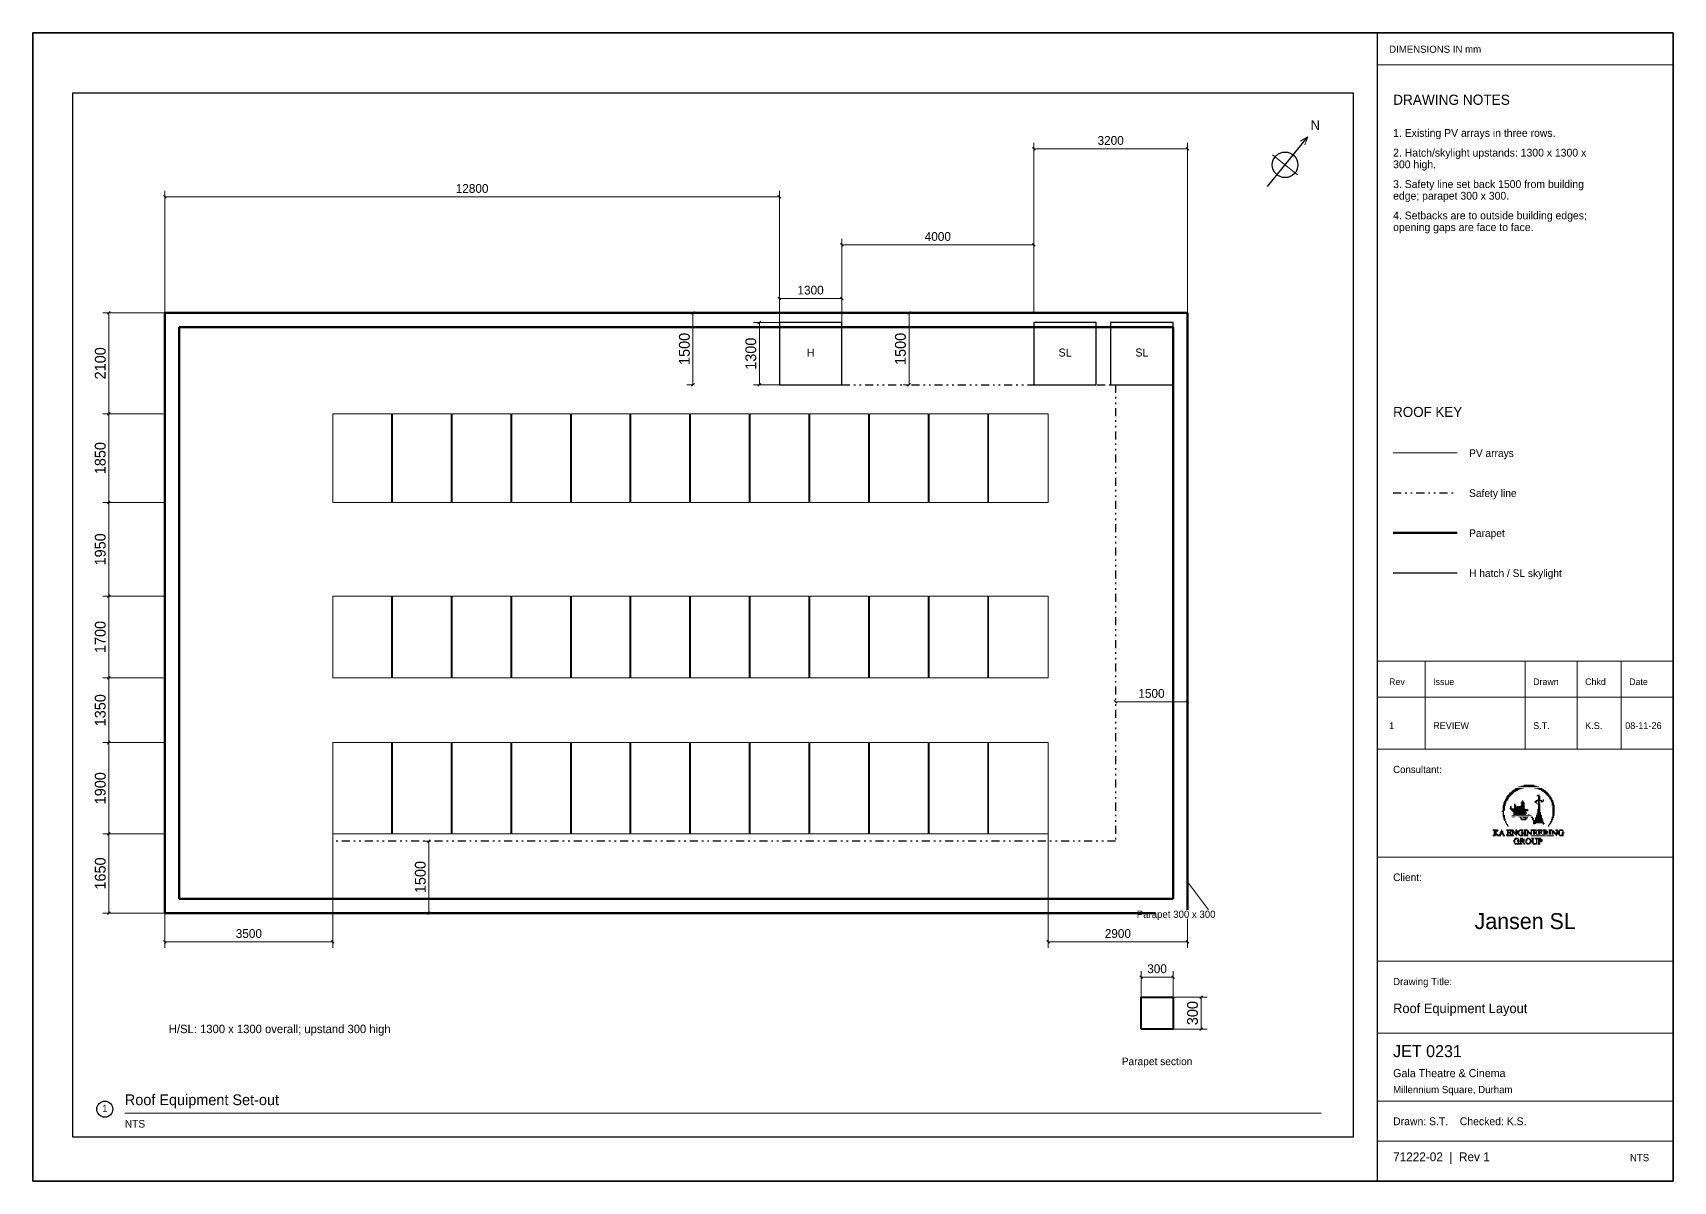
# Model space of a CAD drawing. Header units: millimetres. Extents: x 5 to 1315, y 5 to 292.
# Drawn here: x 455 to 865, y 5 to 292 of the extents above; entities that cross this region are included whole.
import ezdxf
from ezdxf.enums import TextEntityAlignment as Align

# ---------------------------------------------------------------- set-up
doc = ezdxf.new("R2010")
doc.units = ezdxf.units.MM
doc.linetypes.add('SAFETY_CHAIN_2', pattern=[5.8, 2, -1, 0.4, -1, 0.4, -1])
for name, color, linetype in [('DIMENSIONS', 7, 'Continuous'), ('FRAME', 7, 'Continuous'), ('PARAPET', 7, 'Continuous'), ('PV', 7, 'Continuous'), ('ROOF_OPENINGS', 7, 'Continuous'), ('SAFETY', 7, 'Continuous'), ('TEXT', 7, 'Continuous')]:
    doc.layers.add(name, color=color, linetype=linetype)

# ---------------------------------------------------------------- blocks, each defined once
blk = doc.blocks.new('SHEET_02')
at = {"layer": 'DIMENSIONS', "color": 7, "linetype": 'Continuous', "lineweight": 13}
for p, q in [((254.85, 263.35), (255.55, 262.65)), ((255.2, 222), (255.2, 264.5)), ((255.2, 263), (293.6, 263)), ((293.25, 263.35), (293.95, 262.65)), ((293.6, 222), (293.6, 264.5)), ((37.65, 251.35), (38.35, 250.65)), ((38, 222), (38, 252.5)), ((38, 251), (191.6, 251)), ((191.25, 251.35), (191.95, 250.65)), ((191.6, 222), (191.6, 252.5)), ((206.85, 239.35), (207.55, 238.65)), ((207.2, 222), (207.2, 240.5)), ((207.2, 239), (255.2, 239)), ((254.85, 239.35), (255.55, 238.65)), ((255.2, 222), (255.2, 240.5)), ((191.25, 225.95), (191.95, 225.25)), ((191.6, 219.6), (191.6, 227.1)), ((191.6, 225.6), (207.2, 225.6)), ((206.85, 225.95), (207.55, 225.25)), ((207.2, 219.6), (207.2, 227.1)), ((38, 222), (22.5, 222)), ((23.65, 221.65), (24.35, 222.35)), ((24, 196.8), (24, 222)), ((170, 222), (168.5, 222)), ((169.65, 221.65), (170.35, 222.35)), ((170, 204), (170, 222)), ((224, 222), (222.5, 222)), ((223.65, 221.65), (224.35, 222.35)), ((224, 204), (224, 222)), ((191.6, 219.6), (185.1, 219.6)), ((186.25, 219.25), (186.95, 219.95)), ((186.6, 204), (186.6, 219.6)), ((170, 204), (168.5, 204)), ((169.65, 203.65), (170.35, 204.35)), ((191.6, 204), (185.1, 204)), ((186.25, 203.65), (186.95, 204.35)), ((224, 204), (222.5, 204)), ((223.65, 203.65), (224.35, 204.35)), ((38, 196.8), (22.5, 196.8)), ((38, 196.8), (22.5, 196.8)), ((23.65, 196.45), (24.35, 197.15)), ((23.65, 196.45), (24.35, 197.15)), ((24, 174.6), (24, 196.8)), ((38, 174.6), (22.5, 174.6)), ((38, 174.6), (22.5, 174.6)), ((23.65, 174.25), (24.35, 174.95)), ((23.65, 174.25), (24.35, 174.95)), ((24, 151.2), (24, 174.6)), ((38, 151.2), (22.5, 151.2)), ((38, 151.2), (22.5, 151.2)), ((23.65, 150.85), (24.35, 151.55)), ((23.65, 150.85), (24.35, 151.55)), ((24, 130.8), (24, 151.2)), ((38, 130.8), (22.5, 130.8)), ((38, 130.8), (22.5, 130.8)), ((23.65, 130.45), (24.35, 131.15)), ((23.65, 130.45), (24.35, 131.15)), ((24, 114.6), (24, 130.8)), ((275.25, 125.15), (275.95, 124.45)), ((275.6, 124.8), (275.6, 124.8)), ((275.6, 124.8), (293.6, 124.8)), ((293.25, 125.15), (293.95, 124.45)), ((293.6, 124.8), (293.6, 124.8)), ((23.65, 114.25), (24.35, 114.95)), ((23.65, 114.25), (24.35, 114.95)), ((38, 114.6), (22.5, 114.6)), ((38, 114.6), (22.5, 114.6)), ((24, 91.8), (24, 114.6)), ((38, 91.8), (22.5, 91.8)), ((38, 91.8), (22.5, 91.8)), ((23.65, 91.45), (24.35, 92.15)), ((23.65, 91.45), (24.35, 92.15)), ((24, 72), (24, 91.8)), ((38, 91.8), (38, 63.3)), ((80, 91.8), (80, 63.3)), ((103.65, 89.65), (104.35, 90.35)), ((258.8, 91.8), (258.8, 63.3)), ((293.6, 91.8), (293.6, 72.84)), ((104, 90), (102.5, 90)), ((104, 72), (104, 90)), ((38, 72), (22.5, 72)), ((23.65, 71.65), (24.35, 72.35)), ((104, 72), (102.5, 72)), ((103.65, 71.65), (104.35, 72.35)), ((293.6, 70.55), (293.6, 63.3)), ((37.65, 65.15), (38.35, 64.45)), ((38, 64.8), (80, 64.8)), ((79.65, 65.15), (80.35, 64.45)), ((258.45, 65.15), (259.15, 64.45)), ((258.8, 64.8), (293.6, 64.8)), ((293.25, 65.15), (293.95, 64.45)), ((282, 51), (282, 57.5)), ((290, 51), (290, 57.5)), ((281.65, 56.35), (282.35, 55.65)), ((282, 56), (290, 56)), ((289.65, 56.35), (290.35, 55.65)), ((290, 51), (298.5, 51)), ((296.65, 50.65), (297.35, 51.35)), ((297, 51), (297, 43)), ((290, 43), (298.5, 43)), ((296.65, 42.65), (297.35, 43.35))]:
    blk.add_line(p, q, dxfattribs=at)
at = {"layer": 'FRAME', "color": 7, "linetype": 'Continuous', "lineweight": 35}
for p, q in [((5, 292), (415, 292)), ((5, 5), (5, 292)), ((415, 292), (415, 5)), ((415, 5), (5, 5))]:
    blk.add_line(p, q, dxfattribs=at)
at = {"layer": 'FRAME', "color": 7, "linetype": 'Continuous', "lineweight": 30}
blk.add_line((341, 292), (341, 5), dxfattribs=at)
at = {"layer": 'FRAME', "color": 7, "linetype": 'Continuous', "lineweight": 18}
blk.add_line((341, 284), (415, 284), dxfattribs=at)
at = {"layer": 'FRAME', "color": 7, "linetype": 'Continuous', "lineweight": 25}
for p, q in [((15, 277), (335, 277)), ((15, 16), (15, 277)), ((335, 277), (335, 16)), ((313.59, 253.56), (323.66, 265.99)), ((335, 16), (15, 16))]:
    blk.add_line(p, q, dxfattribs=at)
at = {"layer": 'FRAME', "color": 7, "linetype": 'Continuous', "lineweight": 20}
for p, q in [((323.66, 265.99), (321.86, 264.88)), ((323.66, 265.99), (322.95, 264)), ((341, 135), (415, 135)), ((341, 126), (415, 126)), ((341, 113), (415, 113)), ((341, 86), (415, 86)), ((341, 60), (415, 60)), ((341, 42), (415, 42)), ((341, 25), (415, 25)), ((341, 15), (415, 15))]:
    blk.add_line(p, q, dxfattribs=at)
at = {"layer": 'FRAME', "color": 7, "linetype": 'Continuous', "lineweight": 15}
for p, q in [((314.89, 261.52), (321.11, 256.48)), ((353, 135), (353, 113)), ((378, 135), (378, 113)), ((391, 135), (391, 113)), ((402, 135), (402, 113)), ((28, 22), (327, 22))]:
    blk.add_line(p, q, dxfattribs=at)
at = {"layer": 'FRAME', "color": 7, "linetype": 'Continuous', "lineweight": 13}
blk.add_line((293.6, 79.8), (298.82, 72.84), dxfattribs=at)
at = {"layer": 'FRAME', "color": 7, "linetype": 'Continuous', "lineweight": 40}
for p, q in [((282, 51), (290, 51)), ((282, 43), (282, 51)), ((290, 51), (290, 43)), ((290, 43), (282, 43))]:
    blk.add_line(p, q, dxfattribs=at)
at = {"layer": 'FRAME'}
for centre, radius in [((318, 259), 3.2), ((23, 23), 2)]:
    blk.add_circle(centre, radius, dxfattribs=at)
at = {"layer": 'FRAME', "color": 7}
for points in [[(374.63, 102.54), (375.76, 102.54), (374.63, 102.36), (375.76, 102.36)], [(374.82, 102.73), (376.14, 102.73), (374.82, 102.54), (376.14, 102.54)], [(375.01, 102.92), (376.52, 102.92), (375.01, 102.73), (376.52, 102.73)], [(375.38, 103.11), (377.08, 103.11), (375.38, 102.92), (377.08, 102.92)], [(375.57, 103.3), (377.65, 103.3), (375.57, 103.11), (377.65, 103.11)], [(375.95, 103.49), (381.81, 103.49), (375.95, 103.3), (381.81, 103.3)], [(376.33, 103.68), (381.43, 103.68), (376.33, 103.49), (381.43, 103.49)], [(376.89, 103.87), (380.86, 103.87), (376.89, 103.68), (380.86, 103.68)], [(377.65, 104.06), (380.29, 104.06), (377.65, 103.87), (380.29, 103.87)], [(380.29, 103.3), (382.18, 103.3), (380.29, 103.11), (382.18, 103.11)], [(381.05, 103.11), (382.56, 103.11), (381.05, 102.92), (382.56, 102.92)], [(381.43, 102.92), (382.75, 102.92), (381.43, 102.73), (382.75, 102.73)], [(381.99, 102.73), (383.13, 102.73), (381.99, 102.54), (383.13, 102.54)], [(382.18, 102.54), (383.32, 102.54), (382.18, 102.36), (383.32, 102.36)], [(372.36, 99.14), (373.12, 99.14), (372.36, 98.96), (373.12, 98.96)], [(372.36, 98.96), (373.12, 98.96), (372.36, 98.77), (373.12, 98.77)], [(372.36, 98.77), (372.93, 98.77), (372.36, 98.58), (372.93, 98.58)], [(372.36, 98.58), (372.93, 98.58), (372.36, 98.39), (372.93, 98.39)], [(372.55, 99.71), (373.31, 99.71), (372.55, 99.52), (373.31, 99.52)], [(372.55, 99.52), (373.31, 99.52), (372.55, 99.33), (373.31, 99.33)], [(372.55, 99.33), (373.12, 99.33), (372.55, 99.14), (373.12, 99.14)], [(372.74, 100.09), (373.49, 100.09), (372.74, 99.9), (373.49, 99.9)], [(372.74, 99.9), (373.31, 99.9), (372.74, 99.71), (373.31, 99.71)], [(372.93, 100.47), (373.68, 100.47), (372.93, 100.28), (373.68, 100.28)], [(372.93, 100.28), (373.68, 100.28), (372.93, 100.09), (373.68, 100.09)], [(373.12, 100.84), (373.87, 100.84), (373.12, 100.66), (373.87, 100.66)], [(373.12, 100.66), (373.87, 100.66), (373.12, 100.47), (373.87, 100.47)], [(373.31, 101.22), (374.25, 101.22), (373.31, 101.03), (374.25, 101.03)], [(373.31, 101.03), (374.06, 101.03), (373.31, 100.84), (374.06, 100.84)], [(373.49, 101.41), (374.44, 101.41), (373.49, 101.22), (374.44, 101.22)], [(373.68, 101.6), (374.63, 101.6), (373.68, 101.41), (374.63, 101.41)], [(373.87, 101.79), (374.82, 101.79), (373.87, 101.6), (374.82, 101.6)], [(374.06, 102.17), (375.19, 102.17), (374.06, 101.98), (375.19, 101.98)], [(374.06, 101.98), (375.01, 101.98), (374.06, 101.79), (375.01, 101.79)], [(374.25, 98.77), (374.63, 98.77), (374.25, 98.58), (374.63, 98.58)], [(374.25, 98.58), (374.63, 98.58), (374.25, 98.39), (374.63, 98.39)], [(374.44, 102.36), (375.57, 102.36), (374.44, 102.17), (375.57, 102.17)], [(375.19, 99.33), (375.57, 99.33), (375.19, 99.14), (375.57, 99.14)], [(375.19, 99.14), (375.76, 99.14), (375.19, 98.96), (375.76, 98.96)], [(375.19, 98.96), (375.76, 98.96), (375.19, 98.77), (375.76, 98.77)], [(375.19, 98.77), (375.76, 98.77), (375.19, 98.58), (375.76, 98.58)], [(375.19, 98.58), (377.84, 98.58), (375.19, 98.39), (377.84, 98.39)], [(375.95, 98.77), (377.84, 98.77), (375.95, 98.58), (377.84, 98.58)], [(376.89, 99.71), (377.84, 99.71), (376.89, 99.52), (377.84, 99.52)], [(376.89, 99.52), (377.84, 99.52), (376.89, 99.33), (377.84, 99.33)], [(376.89, 99.14), (377.84, 99.14), (376.89, 98.96), (377.84, 98.96)], [(376.89, 98.96), (377.84, 98.96), (376.89, 98.77), (377.84, 98.77)], [(377.08, 99.9), (377.65, 99.9), (377.08, 99.71), (377.65, 99.71)], [(377.08, 99.33), (377.84, 99.33), (377.08, 99.14), (377.84, 99.14)], [(377.27, 100.28), (377.46, 100.28), (377.27, 100.09), (377.46, 100.09)], [(377.27, 100.09), (377.65, 100.09), (377.27, 99.9), (377.65, 99.9)], [(380.29, 99.9), (381.05, 99.9), (380.29, 99.71), (381.05, 99.71)], [(380.48, 100.09), (382.75, 100.09), (380.48, 99.9), (382.75, 99.9)], [(380.48, 99.71), (380.86, 99.71), (380.48, 99.52), (380.86, 99.52)], [(380.67, 100.28), (382.18, 100.28), (380.67, 100.09), (382.18, 100.09)], [(380.67, 99.52), (381.05, 99.52), (380.67, 99.33), (381.05, 99.33)], [(380.86, 101.41), (381.62, 101.41), (380.86, 101.22), (381.62, 101.22)], [(381.05, 101.6), (381.62, 101.6), (381.05, 101.41), (381.62, 101.41)], [(381.05, 100.47), (381.81, 100.47), (381.05, 100.28), (381.81, 100.28)], [(381.05, 99.33), (381.81, 99.33), (381.05, 99.14), (381.81, 99.14)], [(381.24, 101.22), (381.81, 101.22), (381.24, 101.03), (381.81, 101.03)], [(381.24, 101.03), (381.81, 101.03), (381.24, 100.84), (381.81, 100.84)], [(381.24, 100.84), (381.81, 100.84), (381.24, 100.66), (381.81, 100.66)], [(381.24, 100.66), (381.81, 100.66), (381.24, 100.47), (381.81, 100.47)], [(381.24, 99.9), (381.62, 99.9), (381.24, 99.71), (381.62, 99.71)], [(381.24, 99.71), (381.81, 99.71), (381.24, 99.52), (381.81, 99.52)], [(381.24, 99.52), (381.62, 99.52), (381.24, 99.33), (381.62, 99.33)], [(381.24, 99.14), (381.81, 99.14), (381.24, 98.96), (381.81, 98.96)], [(381.24, 98.96), (381.81, 98.96), (381.24, 98.77), (381.81, 98.77)], [(381.24, 98.77), (381.81, 98.77), (381.24, 98.58), (381.81, 98.58)], [(381.24, 98.58), (381.81, 98.58), (381.24, 98.39), (381.81, 98.39)], [(381.99, 99.9), (382.56, 99.9), (381.99, 99.71), (382.56, 99.71)], [(382.37, 100.47), (382.75, 100.47), (382.37, 100.28), (382.75, 100.28)], [(382.37, 100.28), (382.75, 100.28), (382.37, 100.09), (382.75, 100.09)], [(382.56, 102.36), (383.51, 102.36), (382.56, 102.17), (383.51, 102.17)], [(382.75, 102.17), (383.69, 102.17), (382.75, 101.98), (383.69, 101.98)], [(382.94, 101.98), (383.88, 101.98), (382.94, 101.79), (383.88, 101.79)], [(383.13, 101.79), (384.07, 101.79), (383.13, 101.6), (384.07, 101.6)], [(383.32, 101.6), (384.07, 101.6), (383.32, 101.41), (384.07, 101.41)], [(383.51, 101.41), (384.26, 101.41), (383.51, 101.22), (384.26, 101.22)], [(383.69, 101.22), (384.45, 101.22), (383.69, 101.03), (384.45, 101.03)], [(383.88, 101.03), (384.64, 101.03), (383.88, 100.84), (384.64, 100.84)], [(384.07, 100.84), (384.64, 100.84), (384.07, 100.66), (384.64, 100.66)], [(384.07, 100.66), (384.83, 100.66), (384.07, 100.47), (384.83, 100.47)], [(384.26, 100.47), (384.83, 100.47), (384.26, 100.28), (384.83, 100.28)], [(384.26, 100.28), (385.02, 100.28), (384.26, 100.09), (385.02, 100.09)], [(384.45, 100.09), (385.02, 100.09), (384.45, 99.9), (385.02, 99.9)], [(384.45, 99.9), (385.02, 99.9), (384.45, 99.71), (385.02, 99.71)], [(384.64, 99.71), (385.21, 99.71), (384.64, 99.52), (385.21, 99.52)], [(384.64, 99.52), (385.21, 99.52), (384.64, 99.33), (385.21, 99.33)], [(384.64, 99.33), (385.21, 99.33), (384.64, 99.14), (385.21, 99.14)], [(384.64, 99.14), (385.39, 99.14), (384.64, 98.96), (385.39, 98.96)], [(384.83, 98.96), (385.39, 98.96), (384.83, 98.77), (385.39, 98.77)], [(384.83, 98.77), (385.39, 98.77), (384.83, 98.58), (385.39, 98.58)], [(384.83, 98.58), (385.39, 98.58), (384.83, 98.39), (385.39, 98.39)], [(372.17, 97.63), (372.74, 97.63), (372.17, 97.44), (372.74, 97.44)], [(372.17, 97.44), (372.74, 97.44), (372.17, 97.26), (372.74, 97.26)], [(372.36, 98.39), (372.93, 98.39), (372.36, 98.2), (372.93, 98.2)], [(372.36, 98.2), (372.93, 98.2), (372.36, 98.01), (372.93, 98.01)], [(372.36, 98.01), (372.93, 98.01), (372.36, 97.82), (372.93, 97.82)], [(372.36, 97.82), (372.93, 97.82), (372.36, 97.63), (372.93, 97.63)], [(372.36, 97.26), (372.74, 97.26), (372.36, 97.07), (372.74, 97.07)], [(372.36, 97.07), (372.74, 97.07), (372.36, 96.88), (372.74, 96.88)], [(372.36, 96.88), (372.74, 96.88), (372.36, 96.69), (372.74, 96.69)], [(372.36, 96.69), (372.74, 96.69), (372.36, 96.5), (372.74, 96.5)], [(372.36, 96.5), (372.93, 96.5), (372.36, 96.31), (372.93, 96.31)], [(372.36, 96.31), (372.93, 96.31), (372.36, 96.12), (372.93, 96.12)], [(372.36, 96.12), (372.93, 96.12), (372.36, 95.93), (372.93, 95.93)], [(372.55, 95.93), (372.93, 95.93), (372.55, 95.74), (372.93, 95.74)], [(372.55, 95.74), (372.93, 95.74), (372.55, 95.56), (372.93, 95.56)], [(372.55, 95.56), (373.12, 95.56), (372.55, 95.37), (373.12, 95.37)], [(372.74, 95.37), (373.12, 95.37), (372.74, 95.18), (373.12, 95.18)], [(372.74, 95.18), (373.12, 95.18), (372.74, 94.99), (373.12, 94.99)], [(372.93, 94.99), (373.31, 94.99), (372.93, 94.8), (373.31, 94.8)], [(372.93, 94.8), (373.31, 94.8), (372.93, 94.61), (373.31, 94.61)], [(373.12, 94.61), (373.49, 94.61), (373.12, 94.42), (373.49, 94.42)], [(373.12, 94.42), (373.49, 94.42), (373.12, 94.23), (373.49, 94.23)], [(374.06, 98.2), (378.03, 98.2), (374.06, 98.01), (378.03, 98.01)], [(374.25, 98.39), (374.63, 98.39), (374.25, 98.2), (374.63, 98.2)], [(374.25, 98.01), (378.78, 98.01), (374.25, 97.82), (378.78, 97.82)], [(374.44, 97.82), (378.78, 97.82), (374.44, 97.63), (378.78, 97.63)], [(374.44, 96.31), (379.73, 96.31), (374.44, 96.12), (379.73, 96.12)], [(374.63, 97.63), (378.78, 97.63), (374.63, 97.44), (378.78, 97.44)], [(374.63, 96.5), (379.54, 96.5), (374.63, 96.31), (379.54, 96.31)], [(374.63, 96.12), (375.57, 96.12), (374.63, 95.93), (375.57, 95.93)], [(374.82, 97.44), (378.22, 97.44), (374.82, 97.26), (378.22, 97.26)], [(375.01, 97.26), (378.41, 97.26), (375.01, 97.07), (378.41, 97.07)], [(375.01, 97.07), (378.41, 97.07), (375.01, 96.88), (378.41, 96.88)], [(375.01, 96.88), (378.41, 96.88), (375.01, 96.69), (378.41, 96.69)], [(375.01, 96.69), (378.22, 96.69), (375.01, 96.5), (378.22, 96.5)], [(375.19, 98.39), (377.84, 98.39), (375.19, 98.2), (377.84, 98.2)], [(376.33, 96.12), (378.78, 96.12), (376.33, 95.93), (378.78, 95.93)], [(376.71, 95.93), (377.08, 95.93), (376.71, 95.74), (377.08, 95.74)], [(376.71, 95.74), (377.27, 95.74), (376.71, 95.56), (377.27, 95.56)], [(376.89, 95.56), (378.41, 95.56), (376.89, 95.37), (378.41, 95.37)], [(377.08, 95.37), (378.22, 95.37), (377.08, 95.18), (378.22, 95.18)], [(377.46, 95.93), (378.59, 95.93), (377.46, 95.74), (378.59, 95.74)], [(377.84, 95.74), (378.59, 95.74), (377.84, 95.56), (378.59, 95.56)], [(378.59, 96.69), (379.16, 96.69), (378.59, 96.5), (379.16, 96.5)], [(379.35, 96.12), (379.92, 96.12), (379.35, 95.93), (379.92, 95.93)], [(379.54, 95.93), (379.92, 95.93), (379.54, 95.74), (379.92, 95.74)], [(379.73, 95.74), (380.11, 95.74), (379.73, 95.56), (380.11, 95.56)], [(379.73, 95.56), (380.11, 95.56), (379.73, 95.37), (380.11, 95.37)], [(379.73, 95.37), (380.11, 95.37), (379.73, 95.18), (380.11, 95.18)], [(379.92, 95.18), (382.56, 95.18), (379.92, 94.99), (382.56, 94.99)], [(379.92, 94.99), (382.56, 94.99), (379.92, 94.8), (382.56, 94.8)], [(379.92, 94.8), (382.75, 94.8), (379.92, 94.61), (382.75, 94.61)], [(379.92, 94.61), (382.75, 94.61), (379.92, 94.42), (382.75, 94.42)], [(379.92, 94.42), (380.67, 94.42), (379.92, 94.23), (380.67, 94.23)], [(380.29, 95.37), (382.56, 95.37), (380.29, 95.18), (382.56, 95.18)], [(380.48, 95.93), (382.18, 95.93), (380.48, 95.74), (382.18, 95.74)], [(380.48, 95.74), (382.37, 95.74), (380.48, 95.56), (382.37, 95.56)], [(380.48, 95.56), (382.37, 95.56), (380.48, 95.37), (382.37, 95.37)], [(380.67, 96.5), (382.18, 96.5), (380.67, 96.31), (382.18, 96.31)], [(380.67, 96.31), (382.18, 96.31), (380.67, 96.12), (382.18, 96.12)], [(380.67, 96.12), (382.18, 96.12), (380.67, 95.93), (382.18, 95.93)], [(380.86, 97.07), (381.99, 97.07), (380.86, 96.88), (381.99, 96.88)], [(380.86, 96.88), (381.99, 96.88), (380.86, 96.69), (381.99, 96.69)], [(380.86, 96.69), (381.99, 96.69), (380.86, 96.5), (381.99, 96.5)], [(381.05, 98.01), (381.81, 98.01), (381.05, 97.82), (381.81, 97.82)], [(381.05, 97.82), (381.81, 97.82), (381.05, 97.63), (381.81, 97.63)], [(381.05, 97.63), (381.81, 97.63), (381.05, 97.44), (381.81, 97.44)], [(381.05, 97.44), (381.81, 97.44), (381.05, 97.26), (381.81, 97.26)], [(381.05, 97.26), (381.99, 97.26), (381.05, 97.07), (381.99, 97.07)], [(381.24, 98.39), (381.81, 98.39), (381.24, 98.2), (381.81, 98.2)], [(381.24, 98.2), (381.81, 98.2), (381.24, 98.01), (381.81, 98.01)], [(382.37, 94.42), (382.94, 94.42), (382.37, 94.23), (382.94, 94.23)], [(384.07, 94.61), (384.64, 94.61), (384.07, 94.42), (384.64, 94.42)], [(384.07, 94.42), (384.45, 94.42), (384.07, 94.23), (384.45, 94.23)], [(384.26, 94.99), (384.83, 94.99), (384.26, 94.8), (384.83, 94.8)], [(384.26, 94.8), (384.64, 94.8), (384.26, 94.61), (384.64, 94.61)], [(384.45, 95.56), (385.02, 95.56), (384.45, 95.37), (385.02, 95.37)], [(384.45, 95.37), (385.02, 95.37), (384.45, 95.18), (385.02, 95.18)], [(384.45, 95.18), (384.83, 95.18), (384.45, 94.99), (384.83, 94.99)], [(384.64, 96.12), (385.21, 96.12), (384.64, 95.93), (385.21, 95.93)], [(384.64, 95.93), (385.21, 95.93), (384.64, 95.74), (385.21, 95.74)], [(384.64, 95.74), (385.02, 95.74), (384.64, 95.56), (385.02, 95.56)], [(384.83, 98.39), (385.39, 98.39), (384.83, 98.2), (385.39, 98.2)], [(384.83, 98.2), (385.39, 98.2), (384.83, 98.01), (385.39, 98.01)], [(384.83, 98.01), (385.39, 98.01), (384.83, 97.82), (385.39, 97.82)], [(384.83, 97.82), (385.39, 97.82), (384.83, 97.63), (385.39, 97.63)], [(384.83, 97.63), (385.39, 97.63), (384.83, 97.44), (385.39, 97.44)], [(384.83, 97.44), (385.39, 97.44), (384.83, 97.26), (385.39, 97.26)], [(384.83, 97.26), (385.39, 97.26), (384.83, 97.07), (385.39, 97.07)], [(384.83, 97.07), (385.39, 97.07), (384.83, 96.88), (385.39, 96.88)], [(384.83, 96.88), (385.39, 96.88), (384.83, 96.69), (385.39, 96.69)], [(384.83, 96.69), (385.39, 96.69), (384.83, 96.5), (385.39, 96.5)], [(384.83, 96.5), (385.39, 96.5), (384.83, 96.31), (385.39, 96.31)], [(384.83, 96.31), (385.21, 96.31), (384.83, 96.12), (385.21, 96.12)], [(369.91, 92.91), (371.23, 92.91), (369.91, 92.72), (371.23, 92.72)], [(369.91, 92.72), (371.42, 92.72), (369.91, 92.53), (371.42, 92.53)], [(369.91, 91.59), (371.98, 91.59), (369.91, 91.4), (371.98, 91.4)], [(369.91, 91.4), (370.66, 91.4), (369.91, 91.21), (370.66, 91.21)], [(370.09, 92.53), (371.23, 92.53), (370.09, 92.34), (371.23, 92.34)], [(370.09, 92.34), (370.85, 92.34), (370.09, 92.16), (370.85, 92.16)], [(370.09, 92.16), (370.85, 92.16), (370.09, 91.97), (370.85, 91.97)], [(370.09, 91.97), (371.04, 91.97), (370.09, 91.78), (371.04, 91.78)], [(370.09, 91.78), (371.23, 91.78), (370.09, 91.59), (371.23, 91.59)], [(370.85, 91.4), (371.98, 91.4), (370.85, 91.21), (371.98, 91.21)], [(371.42, 91.78), (372.74, 91.78), (371.42, 91.59), (372.74, 91.59)], [(371.61, 92.16), (372.55, 92.16), (371.61, 91.97), (372.55, 91.97)], [(371.61, 91.97), (372.74, 91.97), (371.61, 91.78), (372.74, 91.78)], [(371.79, 92.53), (372.55, 92.53), (371.79, 92.34), (372.55, 92.34)], [(371.79, 92.34), (372.55, 92.34), (371.79, 92.16), (372.55, 92.16)], [(371.98, 92.91), (372.17, 92.91), (371.98, 92.72), (372.17, 92.72)], [(371.98, 92.72), (372.36, 92.72), (371.98, 92.53), (372.36, 92.53)], [(372.36, 91.59), (372.93, 91.59), (372.36, 91.4), (372.93, 91.4)], [(372.36, 91.4), (372.93, 91.4), (372.36, 91.21), (372.93, 91.21)], [(373.31, 94.23), (373.68, 94.23), (373.31, 94.04), (373.68, 94.04)], [(373.31, 92.91), (375.01, 92.91), (373.31, 92.72), (375.01, 92.72)], [(373.31, 92.72), (375.19, 92.72), (373.31, 92.53), (375.19, 92.53)], [(373.31, 91.78), (373.87, 91.78), (373.31, 91.59), (373.87, 91.59)], [(373.31, 91.59), (375.19, 91.59), (373.31, 91.4), (375.19, 91.4)], [(373.31, 91.4), (375.19, 91.4), (373.31, 91.21), (375.19, 91.21)], [(373.49, 94.04), (373.68, 94.04), (373.49, 93.86), (373.68, 93.86)], [(373.49, 93.86), (373.87, 93.86), (373.49, 93.67), (373.87, 93.67)], [(373.49, 92.53), (373.87, 92.53), (373.49, 92.34), (373.87, 92.34)], [(373.49, 92.34), (374.44, 92.34), (373.49, 92.16), (374.44, 92.16)], [(373.49, 92.16), (374.44, 92.16), (373.49, 91.97), (374.44, 91.97)], [(373.49, 91.97), (373.87, 91.97), (373.49, 91.78), (373.87, 91.78)], [(373.68, 93.67), (373.87, 93.67), (373.68, 93.48), (373.87, 93.48)], [(374.06, 91.97), (374.44, 91.97), (374.06, 91.78), (374.44, 91.78)], [(374.25, 92.53), (375.38, 92.53), (374.25, 92.34), (375.38, 92.34)], [(374.25, 91.78), (375.01, 91.78), (374.25, 91.59), (375.01, 91.59)], [(374.63, 92.34), (375.38, 92.34), (374.63, 92.16), (375.38, 92.16)], [(374.63, 92.16), (376.52, 92.16), (374.63, 91.97), (376.52, 91.97)], [(374.63, 91.97), (375.01, 91.97), (374.63, 91.78), (375.01, 91.78)], [(375.01, 90.27), (375.57, 90.27), (375.01, 90.08), (375.57, 90.08)], [(375.19, 91.97), (376.52, 91.97), (375.19, 91.78), (376.52, 91.78)], [(375.19, 90.64), (376.52, 90.64), (375.19, 90.46), (376.52, 90.46)], [(375.19, 90.46), (375.76, 90.46), (375.19, 90.27), (375.76, 90.27)], [(375.38, 91.78), (375.95, 91.78), (375.38, 91.59), (375.95, 91.59)], [(375.38, 90.83), (376.33, 90.83), (375.38, 90.64), (376.33, 90.64)], [(375.57, 92.91), (375.95, 92.91), (375.57, 92.72), (375.95, 92.72)], [(375.57, 92.72), (377.46, 92.72), (375.57, 92.53), (377.46, 92.53)], [(375.57, 92.53), (376.71, 92.53), (375.57, 92.34), (376.71, 92.34)], [(375.57, 92.34), (376.52, 92.34), (375.57, 92.16), (376.52, 92.16)], [(375.57, 91.59), (375.95, 91.59), (375.57, 91.4), (375.95, 91.4)], [(375.76, 91.4), (375.95, 91.4), (375.76, 91.21), (375.95, 91.21)], [(375.95, 90.27), (376.52, 90.27), (375.95, 90.08), (376.52, 90.08)], [(376.14, 91.78), (376.71, 91.78), (376.14, 91.59), (376.71, 91.59)], [(376.14, 91.59), (378.78, 91.59), (376.14, 91.4), (378.78, 91.4)], [(376.14, 90.46), (376.52, 90.46), (376.14, 90.27), (376.52, 90.27)], [(376.52, 92.91), (377.46, 92.91), (376.52, 92.72), (377.46, 92.72)], [(376.52, 91.4), (377.46, 91.4), (376.52, 91.21), (377.46, 91.21)], [(376.71, 90.83), (377.46, 90.83), (376.71, 90.64), (377.46, 90.64)], [(376.71, 90.64), (377.84, 90.64), (376.71, 90.46), (377.84, 90.46)], [(376.71, 90.46), (377.84, 90.46), (376.71, 90.27), (377.84, 90.27)], [(376.71, 90.27), (377.84, 90.27), (376.71, 90.08), (377.84, 90.08)], [(376.89, 92.16), (378.22, 92.16), (376.89, 91.97), (378.22, 91.97)], [(377.08, 92.53), (377.46, 92.53), (377.08, 92.34), (377.46, 92.34)], [(377.08, 92.34), (377.46, 92.34), (377.08, 92.16), (377.46, 92.16)], [(377.08, 91.97), (378.22, 91.97), (377.08, 91.78), (378.22, 91.78)], [(377.08, 91.78), (377.46, 91.78), (377.08, 91.59), (377.46, 91.59)], [(377.65, 92.91), (378.59, 92.91), (377.65, 92.72), (378.59, 92.72)], [(377.65, 92.72), (378.97, 92.72), (377.65, 92.53), (378.97, 92.53)], [(377.65, 92.53), (378.22, 92.53), (377.65, 92.34), (378.22, 92.34)], [(377.65, 92.34), (378.22, 92.34), (377.65, 92.16), (378.22, 92.16)], [(377.65, 91.78), (378.22, 91.78), (377.65, 91.59), (378.22, 91.59)], [(377.65, 91.4), (378.78, 91.4), (377.65, 91.21), (378.78, 91.21)], [(378.03, 90.46), (378.59, 90.46), (378.03, 90.27), (378.59, 90.27)], [(378.03, 90.27), (378.59, 90.27), (378.03, 90.08), (378.59, 90.08)], [(378.22, 90.64), (379.35, 90.64), (378.22, 90.46), (379.35, 90.46)], [(378.41, 92.53), (378.97, 92.53), (378.41, 92.34), (378.97, 92.34)], [(378.41, 92.34), (379.16, 92.34), (378.41, 92.16), (379.16, 92.16)], [(378.41, 92.16), (379.73, 92.16), (378.41, 91.97), (379.73, 91.97)], [(378.41, 91.97), (378.78, 91.97), (378.41, 91.78), (378.78, 91.78)], [(378.41, 91.78), (378.78, 91.78), (378.41, 91.59), (378.78, 91.59)], [(378.41, 90.83), (379.16, 90.83), (378.41, 90.64), (379.16, 90.64)], [(378.97, 91.97), (379.73, 91.97), (378.97, 91.78), (379.73, 91.78)], [(378.97, 90.46), (379.54, 90.46), (378.97, 90.27), (379.54, 90.27)], [(379.16, 91.78), (379.73, 91.78), (379.16, 91.59), (379.73, 91.59)], [(379.16, 91.59), (385.21, 91.59), (379.16, 91.4), (385.21, 91.4)], [(379.16, 90.27), (380.11, 90.27), (379.16, 90.08), (380.11, 90.08)], [(379.35, 92.91), (380.86, 92.91), (379.35, 92.72), (380.86, 92.72)], [(379.35, 92.72), (383.51, 92.72), (379.35, 92.53), (383.51, 92.53)], [(379.35, 92.53), (379.73, 92.53), (379.35, 92.34), (379.73, 92.34)], [(379.35, 92.34), (379.73, 92.34), (379.35, 92.16), (379.73, 92.16)], [(379.35, 91.4), (383.13, 91.4), (379.35, 91.21), (383.13, 91.21)], [(379.54, 90.83), (380.29, 90.83), (379.54, 90.64), (380.29, 90.64)], [(379.54, 90.64), (380.29, 90.64), (379.54, 90.46), (380.29, 90.46)], [(379.73, 90.46), (380.11, 90.46), (379.73, 90.27), (380.11, 90.27)], [(379.92, 92.53), (380.48, 92.53), (379.92, 92.34), (380.48, 92.34)], [(379.92, 92.34), (380.86, 92.34), (379.92, 92.16), (380.86, 92.16)], [(379.92, 92.16), (381.05, 92.16), (379.92, 91.97), (381.05, 91.97)], [(379.92, 91.97), (380.86, 91.97), (379.92, 91.78), (380.86, 91.78)], [(379.92, 91.78), (380.48, 91.78), (379.92, 91.59), (380.48, 91.59)], [(380.11, 94.23), (380.29, 94.23), (380.11, 94.04), (380.29, 94.04)], [(380.48, 90.83), (381.99, 90.83), (380.48, 90.64), (381.99, 90.64)], [(380.48, 90.64), (382.18, 90.64), (380.48, 90.46), (382.18, 90.46)], [(380.67, 92.53), (381.05, 92.53), (380.67, 92.34), (381.05, 92.34)], [(380.67, 91.78), (381.81, 91.78), (380.67, 91.59), (381.81, 91.59)], [(380.67, 90.46), (381.05, 90.46), (380.67, 90.27), (381.05, 90.27)], [(380.67, 90.27), (381.05, 90.27), (380.67, 90.08), (381.05, 90.08)], [(381.05, 92.91), (382.18, 92.91), (381.05, 92.72), (382.18, 92.72)], [(381.24, 92.53), (381.81, 92.53), (381.24, 92.34), (381.81, 92.34)], [(381.24, 92.34), (382.18, 92.34), (381.24, 92.16), (382.18, 92.16)], [(381.24, 92.16), (382.18, 92.16), (381.24, 91.97), (382.18, 91.97)], [(381.24, 91.97), (381.81, 91.97), (381.24, 91.78), (381.81, 91.78)], [(381.24, 90.46), (382.37, 90.46), (381.24, 90.27), (382.37, 90.27)], [(381.24, 90.27), (382.37, 90.27), (381.24, 90.08), (382.37, 90.08)], [(381.99, 92.53), (382.37, 92.53), (381.99, 92.34), (382.37, 92.34)], [(381.99, 91.97), (382.18, 91.97), (381.99, 91.78), (382.18, 91.78)], [(382.18, 91.78), (383.51, 91.78), (382.18, 91.59), (383.51, 91.59)], [(382.37, 92.91), (383.32, 92.91), (382.37, 92.72), (383.32, 92.72)], [(382.56, 94.23), (382.75, 94.23), (382.56, 94.04), (382.75, 94.04)], [(382.56, 92.53), (383.69, 92.53), (382.56, 92.34), (383.69, 92.34)], [(382.56, 92.34), (383.69, 92.34), (382.56, 92.16), (383.69, 92.16)], [(382.56, 92.16), (383.69, 92.16), (382.56, 91.97), (383.69, 91.97)], [(382.56, 91.97), (383.51, 91.97), (382.56, 91.78), (383.51, 91.78)], [(383.32, 91.4), (385.21, 91.4), (383.32, 91.21), (385.21, 91.21)], [(383.69, 94.04), (384.07, 94.04), (383.69, 93.86), (384.07, 93.86)], [(383.69, 93.86), (384.07, 93.86), (383.69, 93.67), (384.07, 93.67)], [(383.69, 93.67), (383.88, 93.67), (383.69, 93.48), (383.88, 93.48)], [(383.88, 94.23), (384.26, 94.23), (383.88, 94.04), (384.26, 94.04)], [(383.88, 92.91), (384.83, 92.91), (383.88, 92.72), (384.83, 92.72)], [(383.88, 92.72), (385.21, 92.72), (383.88, 92.53), (385.21, 92.53)], [(383.88, 92.53), (384.45, 92.53), (383.88, 92.34), (384.45, 92.34)], [(383.88, 92.34), (384.45, 92.34), (383.88, 92.16), (384.45, 92.16)], [(383.88, 92.16), (384.45, 92.16), (383.88, 91.97), (384.45, 91.97)], [(383.88, 91.97), (384.45, 91.97), (383.88, 91.78), (384.45, 91.78)], [(383.88, 91.78), (384.45, 91.78), (383.88, 91.59), (384.45, 91.59)], [(384.64, 92.53), (385.39, 92.53), (384.64, 92.34), (385.39, 92.34)], [(384.64, 92.34), (385.39, 92.34), (384.64, 92.16), (385.39, 92.16)], [(384.64, 92.16), (386.72, 92.16), (384.64, 91.97), (386.72, 91.97)], [(384.64, 91.97), (385.02, 91.97), (384.64, 91.78), (385.02, 91.78)], [(384.64, 91.78), (385.02, 91.78), (384.64, 91.59), (385.02, 91.59)], [(385.21, 91.97), (386.72, 91.97), (385.21, 91.78), (386.72, 91.78)], [(385.39, 91.78), (386.72, 91.78), (385.39, 91.59), (386.72, 91.59)], [(385.58, 92.91), (386.15, 92.91), (385.58, 92.72), (386.15, 92.72)], [(385.58, 92.72), (387.66, 92.72), (385.58, 92.53), (387.66, 92.53)], [(385.58, 91.59), (385.96, 91.59), (385.58, 91.4), (385.96, 91.4)], [(385.77, 92.53), (386.72, 92.53), (385.77, 92.34), (386.72, 92.34)], [(385.77, 92.34), (386.72, 92.34), (385.77, 92.16), (386.72, 92.16)], [(385.77, 91.4), (385.96, 91.4), (385.77, 91.21), (385.96, 91.21)], [(386.34, 91.59), (387.66, 91.59), (386.34, 91.4), (387.66, 91.4)], [(386.53, 92.91), (387.47, 92.91), (386.53, 92.72), (387.47, 92.72)], [(386.53, 91.4), (387.66, 91.4), (386.53, 91.21), (387.66, 91.21)], [(387.09, 92.16), (387.85, 92.16), (387.09, 91.97), (387.85, 91.97)], [(387.09, 91.97), (387.66, 91.97), (387.09, 91.78), (387.66, 91.78)], [(387.09, 91.78), (387.66, 91.78), (387.09, 91.59), (387.66, 91.59)], [(387.28, 92.53), (387.66, 92.53), (387.28, 92.34), (387.66, 92.34)], [(387.28, 92.34), (387.66, 92.34), (387.28, 92.16), (387.66, 92.16)], [(375.01, 90.08), (375.57, 90.08), (375.01, 89.89), (375.57, 89.89)], [(375.01, 89.89), (375.57, 89.89), (375.01, 89.7), (375.57, 89.7)], [(375.19, 89.7), (375.57, 89.7), (375.19, 89.51), (375.57, 89.51)], [(375.19, 89.51), (377.27, 89.51), (375.19, 89.32), (377.27, 89.32)], [(375.38, 89.32), (377.27, 89.32), (375.38, 89.13), (377.27, 89.13)], [(375.95, 90.08), (377.84, 90.08), (375.95, 89.89), (377.84, 89.89)], [(376.14, 89.89), (376.52, 89.89), (376.14, 89.7), (376.52, 89.7)], [(376.14, 89.7), (376.52, 89.7), (376.14, 89.51), (376.52, 89.51)], [(376.71, 89.89), (377.65, 89.89), (376.71, 89.7), (377.65, 89.7)], [(376.71, 89.7), (377.08, 89.7), (376.71, 89.51), (377.08, 89.51)], [(377.27, 89.7), (377.84, 89.7), (377.27, 89.51), (377.84, 89.51)], [(377.46, 89.51), (378.03, 89.51), (377.46, 89.32), (378.03, 89.32)], [(377.65, 89.32), (378.03, 89.32), (377.65, 89.13), (378.03, 89.13)], [(378.03, 90.08), (378.41, 90.08), (378.03, 89.89), (378.41, 89.89)], [(378.03, 89.89), (378.41, 89.89), (378.03, 89.7), (378.41, 89.7)], [(378.03, 89.7), (378.59, 89.7), (378.03, 89.51), (378.59, 89.51)], [(378.22, 89.51), (379.54, 89.51), (378.22, 89.32), (379.54, 89.32)], [(378.41, 89.32), (379.16, 89.32), (378.41, 89.13), (379.16, 89.13)], [(378.97, 89.7), (379.54, 89.7), (378.97, 89.51), (379.54, 89.51)], [(379.16, 90.08), (380.11, 90.08), (379.16, 89.89), (380.11, 89.89)], [(379.16, 89.89), (380.11, 89.89), (379.16, 89.7), (380.11, 89.7)], [(379.73, 89.7), (380.11, 89.7), (379.73, 89.51), (380.11, 89.51)], [(379.73, 89.51), (381.05, 89.51), (379.73, 89.32), (381.05, 89.32)], [(379.92, 89.32), (380.86, 89.32), (379.92, 89.13), (380.86, 89.13)], [(380.67, 90.08), (381.05, 90.08), (380.67, 89.89), (381.05, 89.89)], [(380.67, 89.89), (381.05, 89.89), (380.67, 89.7), (381.05, 89.7)], [(380.67, 89.7), (381.05, 89.7), (380.67, 89.51), (381.05, 89.51)], [(381.05, 89.32), (381.81, 89.32), (381.05, 89.13), (381.81, 89.13)], [(381.24, 90.08), (382.37, 90.08), (381.24, 89.89), (382.37, 89.89)], [(381.24, 89.89), (382.18, 89.89), (381.24, 89.7), (382.18, 89.7)], [(381.24, 89.7), (381.62, 89.7), (381.24, 89.51), (381.62, 89.51)], [(381.24, 89.51), (381.81, 89.51), (381.24, 89.32), (381.81, 89.32)]]:
    blk.add_solid(points, dxfattribs=at)
at = {"layer": 'PARAPET', "color": 7, "linetype": 'Continuous', "lineweight": 50}
for p, q in [((293.6, 222), (38, 222)), ((38, 222), (38, 72)), ((293.6, 72.84), (293.6, 222)), ((290, 218.4), (41.6, 218.4)), ((41.6, 218.4), (41.6, 75.6)), ((290, 75.6), (290, 218.4)), ((345, 167), (361, 167)), ((41.6, 75.6), (290, 75.6)), ((38, 72), (285.59, 72))]:
    blk.add_line(p, q, dxfattribs=at)
at = {"layer": 'PV', "color": 8, "linetype": 'Continuous', "lineweight": 18}
for p, q in [((94.66, 196.8), (80, 196.8)), ((80, 196.8), (80, 174.6)), ((94.66, 174.6), (94.66, 196.8)), ((109.56, 196.8), (94.9, 196.8)), ((94.9, 196.8), (94.9, 174.6)), ((109.56, 174.6), (109.56, 196.8)), ((124.46, 196.8), (109.8, 196.8)), ((109.8, 196.8), (109.8, 174.6)), ((124.46, 174.6), (124.46, 196.8)), ((139.36, 196.8), (124.7, 196.8)), ((124.7, 196.8), (124.7, 174.6)), ((139.36, 174.6), (139.36, 196.8)), ((154.26, 196.8), (139.6, 196.8)), ((139.6, 196.8), (139.6, 174.6)), ((154.26, 174.6), (154.26, 196.8)), ((169.16, 196.8), (154.5, 196.8)), ((154.5, 196.8), (154.5, 174.6)), ((169.16, 174.6), (169.16, 196.8)), ((184.06, 196.8), (169.4, 196.8)), ((169.4, 196.8), (169.4, 174.6)), ((184.06, 174.6), (184.06, 196.8)), ((198.96, 196.8), (184.3, 196.8)), ((184.3, 196.8), (184.3, 174.6)), ((198.96, 174.6), (198.96, 196.8)), ((213.86, 196.8), (199.2, 196.8)), ((199.2, 196.8), (199.2, 174.6)), ((213.86, 174.6), (213.86, 196.8)), ((228.76, 196.8), (214.1, 196.8)), ((214.1, 196.8), (214.1, 174.6)), ((228.76, 174.6), (228.76, 196.8)), ((243.66, 196.8), (229, 196.8)), ((229, 196.8), (229, 174.6)), ((243.66, 174.6), (243.66, 196.8)), ((258.8, 196.8), (243.9, 196.8)), ((243.9, 196.8), (243.9, 174.6)), ((258.8, 174.6), (258.8, 196.8)), ((345, 187), (361, 187)), ((80, 174.6), (94.66, 174.6)), ((94.9, 174.6), (109.56, 174.6)), ((109.8, 174.6), (124.46, 174.6)), ((124.7, 174.6), (139.36, 174.6)), ((139.6, 174.6), (154.26, 174.6)), ((154.5, 174.6), (169.16, 174.6)), ((169.4, 174.6), (184.06, 174.6)), ((184.3, 174.6), (198.96, 174.6)), ((199.2, 174.6), (213.86, 174.6)), ((214.1, 174.6), (228.76, 174.6)), ((229, 174.6), (243.66, 174.6)), ((243.9, 174.6), (258.8, 174.6)), ((94.66, 151.2), (80, 151.2)), ((80, 151.2), (80, 130.8)), ((94.66, 130.8), (94.66, 151.2)), ((109.56, 151.2), (94.9, 151.2)), ((94.9, 151.2), (94.9, 130.8)), ((109.56, 130.8), (109.56, 151.2)), ((124.46, 151.2), (109.8, 151.2)), ((109.8, 151.2), (109.8, 130.8)), ((124.46, 130.8), (124.46, 151.2)), ((139.36, 151.2), (124.7, 151.2)), ((124.7, 151.2), (124.7, 130.8)), ((139.36, 130.8), (139.36, 151.2)), ((154.26, 151.2), (139.6, 151.2)), ((139.6, 151.2), (139.6, 130.8)), ((154.26, 130.8), (154.26, 151.2)), ((169.16, 151.2), (154.5, 151.2)), ((154.5, 151.2), (154.5, 130.8)), ((169.16, 130.8), (169.16, 151.2)), ((184.06, 151.2), (169.4, 151.2)), ((169.4, 151.2), (169.4, 130.8)), ((184.06, 130.8), (184.06, 151.2)), ((198.96, 151.2), (184.3, 151.2)), ((184.3, 151.2), (184.3, 130.8)), ((198.96, 130.8), (198.96, 151.2)), ((213.86, 151.2), (199.2, 151.2)), ((199.2, 151.2), (199.2, 130.8)), ((213.86, 130.8), (213.86, 151.2)), ((228.76, 151.2), (214.1, 151.2)), ((214.1, 151.2), (214.1, 130.8)), ((228.76, 130.8), (228.76, 151.2)), ((243.66, 151.2), (229, 151.2)), ((229, 151.2), (229, 130.8)), ((243.66, 130.8), (243.66, 151.2)), ((258.8, 151.2), (243.9, 151.2)), ((243.9, 151.2), (243.9, 130.8)), ((258.8, 130.8), (258.8, 151.2)), ((80, 130.8), (94.66, 130.8)), ((94.9, 130.8), (109.56, 130.8)), ((109.8, 130.8), (124.46, 130.8)), ((124.7, 130.8), (139.36, 130.8)), ((139.6, 130.8), (154.26, 130.8)), ((154.5, 130.8), (169.16, 130.8)), ((169.4, 130.8), (184.06, 130.8)), ((184.3, 130.8), (198.96, 130.8)), ((199.2, 130.8), (213.86, 130.8)), ((214.1, 130.8), (228.76, 130.8)), ((229, 130.8), (243.66, 130.8)), ((243.9, 130.8), (258.8, 130.8)), ((94.66, 114.6), (80, 114.6)), ((80, 114.6), (80, 91.8)), ((94.66, 91.8), (94.66, 114.6)), ((109.56, 114.6), (94.9, 114.6)), ((94.9, 114.6), (94.9, 91.8)), ((109.56, 91.8), (109.56, 114.6)), ((124.46, 114.6), (109.8, 114.6)), ((109.8, 114.6), (109.8, 91.8)), ((124.46, 91.8), (124.46, 114.6)), ((139.36, 114.6), (124.7, 114.6)), ((124.7, 114.6), (124.7, 91.8)), ((139.36, 91.8), (139.36, 114.6)), ((154.26, 114.6), (139.6, 114.6)), ((139.6, 114.6), (139.6, 91.8)), ((154.26, 91.8), (154.26, 114.6)), ((169.16, 114.6), (154.5, 114.6)), ((154.5, 114.6), (154.5, 91.8)), ((169.16, 91.8), (169.16, 114.6)), ((184.06, 114.6), (169.4, 114.6)), ((169.4, 114.6), (169.4, 91.8)), ((184.06, 91.8), (184.06, 114.6)), ((198.96, 114.6), (184.3, 114.6)), ((184.3, 114.6), (184.3, 91.8)), ((198.96, 91.8), (198.96, 114.6)), ((213.86, 114.6), (199.2, 114.6)), ((199.2, 114.6), (199.2, 91.8)), ((213.86, 91.8), (213.86, 114.6)), ((228.76, 114.6), (214.1, 114.6)), ((214.1, 114.6), (214.1, 91.8)), ((228.76, 91.8), (228.76, 114.6)), ((243.66, 114.6), (229, 114.6)), ((229, 114.6), (229, 91.8)), ((243.66, 91.8), (243.66, 114.6)), ((258.8, 114.6), (243.9, 114.6)), ((243.9, 114.6), (243.9, 91.8)), ((258.8, 91.8), (258.8, 114.6)), ((80, 91.8), (94.66, 91.8)), ((94.9, 91.8), (109.56, 91.8)), ((109.8, 91.8), (124.46, 91.8)), ((124.7, 91.8), (139.36, 91.8)), ((139.6, 91.8), (154.26, 91.8)), ((154.5, 91.8), (169.16, 91.8)), ((169.4, 91.8), (184.06, 91.8)), ((184.3, 91.8), (198.96, 91.8)), ((199.2, 91.8), (213.86, 91.8)), ((214.1, 91.8), (228.76, 91.8)), ((229, 91.8), (243.66, 91.8)), ((243.9, 91.8), (258.8, 91.8))]:
    blk.add_line(p, q, dxfattribs=at)
at = {"layer": 'ROOF_OPENINGS', "color": 7, "linetype": 'Continuous', "lineweight": 30}
for p, q in [((207.2, 219.6), (191.6, 219.6)), ((191.6, 219.6), (191.6, 204)), ((207.2, 204), (207.2, 219.6)), ((270.8, 219.6), (255.2, 219.6)), ((255.2, 219.6), (255.2, 204)), ((270.8, 204), (270.8, 219.6)), ((290, 219.6), (274.4, 219.6)), ((274.4, 219.6), (274.4, 204)), ((290, 204), (290, 219.6)), ((191.6, 204), (207.2, 204)), ((255.2, 204), (270.8, 204)), ((274.4, 204), (290, 204)), ((345, 157), (361, 157))]:
    blk.add_line(p, q, dxfattribs=at)
at = {"layer": 'SAFETY', "color": 7, "linetype": 'SAFETY_CHAIN_2', "lineweight": 30}
for p, q in [((207.2, 204), (275.6, 204)), ((275.6, 204), (275.6, 90)), ((345, 177), (361, 177)), ((275.6, 90), (80, 90))]:
    blk.add_line(p, q, dxfattribs=at)
at = {"layer": 'TEXT'}
for s, height, p in [('DIMENSIONS IN mm', 1.8, (344, 287)), ('DRAWING NOTES', 2.55, (345, 274)), ('1. Existing PV arrays in three rows.', 1.95, (345, 266)), ('2. Hatch/skylight upstands: 1300 x 1300 x', 1.95, (345, 261.07)), ('300 high.', 1.95, (345, 258.15)), ('3. Safety line set back 1500 from building', 1.95, (345, 253.22)), ('edge; parapet 300 x 300.', 1.95, (345, 250.3)), ('4. Setbacks are to outside building edges;', 1.95, (345, 245.38)), ('opening gaps are face to face.', 1.95, (345, 242.45)), ('ROOF KEY', 2.5, (345, 196)), ('PV arrays', 1.9, (364, 186)), ('Safety line', 1.9, (364, 176)), ('Parapet', 1.9, (364, 166)), ('H hatch / SL skylight', 1.9, (364, 156)), ('Rev', 1.65, (344, 129)), ('Issue', 1.65, (355, 129)), ('Drawn', 1.65, (380, 129)), ('Chkd', 1.65, (393, 129)), ('Date', 1.65, (404, 129)), ('1', 1.7, (344, 118)), ('REVIEW', 1.7, (355, 118)), ('S.T.', 1.7, (380, 118)), ('K.S.', 1.7, (393, 118)), ('08-11-26', 1.7, (403, 118)), ('Consultant:', 1.8, (345, 107)), ('Client:', 1.9, (345, 80)), ('Drawing Title:', 1.8, (345, 54)), ('Roof Equipment Layout', 2.4, (345, 47)), ('H/SL: 1300 x 1300 overall; upstand 300 high', 2.1, (39, 42)), ('JET 0231', 3, (345, 36)), ('Gala Theatre & Cinema', 2, (345, 31)), ('Millennium Square, Durham', 1.8, (345, 27)), ('Roof Equipment Set-out', 2.7, (28, 24)), ('Drawn: S.T.    Checked: K.S.', 1.95, (345, 19)), ('NTS', 1.9, (28, 18.4)), ('71222-02  |  Rev 1', 2.2, (345, 10))]:
    blk.add_text(s, height=height, dxfattribs=at).set_placement(p)
for s, height, p in [('N', 2.4, (325.55, 267.73)), ('3200', 2.2, (274.4, 264)), ('12800', 2.2, (114.8, 252)), ('4000', 2.2, (231.2, 240)), ('1300', 2.2, (199.4, 226.6)), ('H', 2, (199.4, 211.1)), ('SL', 2, (263, 211.1)), ('SL', 2, (282.2, 211.1)), ('1500', 2.2, (284.6, 125.8)), ('Jansen SL', 4, (378, 68)), ('3500', 2.2, (59, 65.8)), ('2900', 2.2, (276.2, 65.8)), ('300', 2.2, (286, 57)), ('Parapet section', 1.9, (286, 34)), ('1', 1.8, (23, 22.3))]:
    blk.add_text(s, height=height, dxfattribs=at).set_placement(p, align=Align.CENTER)
for s, p in [('2100', (23.2, 209.4)), ('1500', (169.2, 213)), ('1300', (185.8, 211.8)), ('1500', (223.2, 213)), ('1850', (23.2, 185.7)), ('1950', (23.2, 162.9)), ('1700', (23.2, 141)), ('1350', (23.2, 122.7)), ('1900', (23.2, 103.2)), ('1650', (23.2, 81.9)), ('1500', (103.2, 81)), ('300', (296.2, 47))]:
    blk.add_text(s, height=2.7, rotation=90, dxfattribs=at).set_placement(p, align=Align.CENTER)
for s, p in [('Parapet 300 x 300', (300.6, 70.8)), ('NTS', (409, 10))]:
    blk.add_text(s, height=1.8, dxfattribs=at).set_placement(p, align=Align.RIGHT)

msp = doc.modelspace()

# ---------------------------------------------------------------- block references
msp.add_blockref('SHEET_02', (450, 0))

doc.saveas('drawing.dxf')
